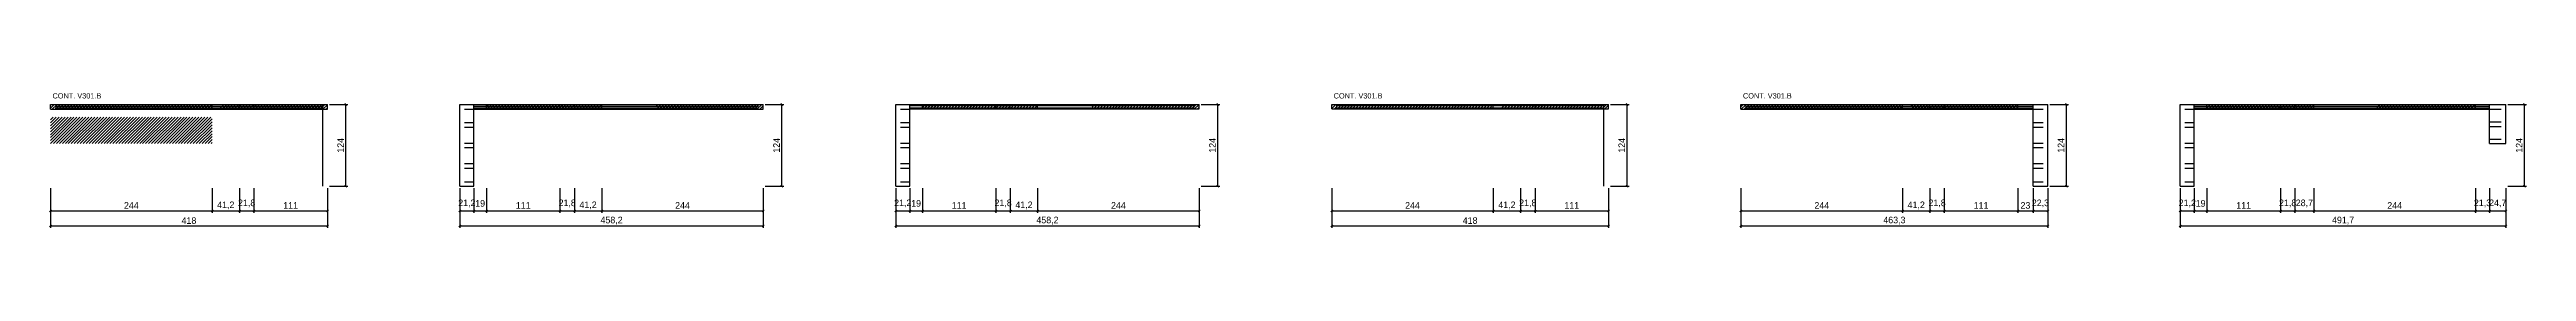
# Model space of a CAD drawing. Extents: x -2 to 7436, y -356 to -133.
# Drawn here: x 3696 to 7436, y -337 to -133 of the extents above; entities that cross this region are included whole.
import ezdxf

# ---------------------------------------------------------------- set-up
doc = ezdxf.new("R2010")
doc.units = 0
for name, color, linetype in [('COTA', 241, 'Continuous'), ('NOMENCLATURA', 7, 'Continuous'), ('Painéis', 200, 'Continuous'), ('Reaproveitamento', 251, 'Continuous'), ('SARR_2.2x7', 40, 'Continuous')]:
    doc.layers.add(name, color=color, linetype=linetype)
doc.dimstyles.new('PAINEL', dxfattribs={"dimtxt": 10, "dimasz": 3, "dimexe": 3, "dimexo": 3, "dimgap": 3, "dimtad": 1, "dimblk": 'OBLIQUE', "dimblk1": 'OBLIQUE', "dimcen": 2.5, "dimclrd": 4, "dimclre": 4, "dimclrt": 240, "dimazin": 3, "dimtfac": 1, "dimtmove": 0, "dimatfit": 3})

# ---------------------------------------------------------------- blocks, each defined once
blk = doc.blocks.new('_OBLIQUE')
at = {"color": 0, "linetype": 'BYBLOCK'}
blk.add_line((-0.5, -0.5), (0.5, 0.5), dxfattribs=at)

msp = doc.modelspace()

# ---------------------------------------------------------------- hatches: boundary and pattern name
at = {"layer": 'Reaproveitamento'}
h = msp.add_hatch(dxfattribs=at)
h.set_pattern_fill('ANSI31')
h.paths.add_polyline_path([(3697.1, -157.4), (3941.1, -157.4), (3941.1, -150.4), (3697.1, -150.4)])
h = msp.add_hatch(dxfattribs=at)
h.set_pattern_fill('ANSI31')
h.paths.add_polyline_path([(3697.1, -209.4), (3941.1, -209.4), (3941.1, -169.4), (3697.1, -169.4)])
h = msp.add_hatch(dxfattribs=at)
h.set_pattern_fill('ANSI31')
h.paths.add_polyline_path([(3953.6, -157.4), (3982.3, -157.4), (3982.3, -150.4), (3953.6, -150.4)])
h = msp.add_hatch(dxfattribs=at)
h.set_pattern_fill('ANSI31')
h.paths.add_polyline_path([(3982.3, -157.4), (4004.1, -157.4), (4004.1, -150.4), (3982.3, -150.4)])
h = msp.add_hatch(dxfattribs=at)
h.set_pattern_fill('ANSI31')
h.paths.add_polyline_path([(4004.1, -157.4), (4115.1, -157.4), (4115.1, -150.4), (4004.1, -150.4)])
h = msp.add_hatch(dxfattribs=at)
h.set_pattern_fill('ANSI31')
h.paths.add_polyline_path([(4355.3, -157.4), (4466.3, -157.4), (4466.3, -150.4), (4355.3, -150.4)])
h = msp.add_hatch(dxfattribs=at)
h.set_pattern_fill('ANSI31')
h.paths.add_polyline_path([(4466.3, -157.4), (4488.1, -157.4), (4488.1, -150.4), (4466.3, -150.4)])
h = msp.add_hatch(dxfattribs=at)
h.set_pattern_fill('ANSI31')
h.paths.add_polyline_path([(4488.1, -157.4), (4529.3, -157.4), (4529.3, -150.4), (4488.1, -150.4)])
h = msp.add_hatch(dxfattribs=at)
h.set_pattern_fill('ANSI31')
h.paths.add_polyline_path([(4611.8, -157.4), (4773.3, -157.4), (4773.3, -150.4), (4611.8, -150.4)])
h = msp.add_hatch(dxfattribs=at)
h.set_pattern_fill('ANSI31')
h.paths.add_polyline_path([(5013.5, -156.7), (5124.5, -156.7), (5124.5, -150), (5013.5, -150)])
h = msp.add_hatch(dxfattribs=at)
h.set_pattern_fill('ANSI31')
h.paths.add_polyline_path([(5124.5, -156.7), (5146.3, -156.7), (5146.3, -150), (5124.5, -150)])
h = msp.add_hatch(dxfattribs=at)
h.set_pattern_fill('ANSI31')
h.paths.add_polyline_path([(5146.3, -156.7), (5187.5, -156.7), (5187.5, -150), (5146.3, -150)])
h = msp.add_hatch(dxfattribs=at)
h.set_pattern_fill('ANSI31')
h.paths.add_polyline_path([(5270, -156.7), (5431.5, -156.7), (5431.5, -150), (5270, -150)])
h = msp.add_hatch(dxfattribs=at)
h.set_pattern_fill('ANSI31')
h.paths.add_polyline_path([(5631.5, -156.7), (5875.5, -156.7), (5875.5, -150), (5631.5, -150)])
h = msp.add_hatch(dxfattribs=at)
h.set_pattern_fill('ANSI31')
h.paths.add_polyline_path([(5888, -156.7), (5916.7, -156.7), (5916.7, -150), (5888, -150)])
h = msp.add_hatch(dxfattribs=at)
h.set_pattern_fill('ANSI31')
h.paths.add_polyline_path([(5916.7, -156.7), (5938.5, -156.7), (5938.5, -150), (5916.7, -150)])
h = msp.add_hatch(dxfattribs=at)
h.set_pattern_fill('ANSI31')
h.paths.add_polyline_path([(5938.5, -156.7), (6049.5, -156.7), (6049.5, -150), (5938.5, -150)])
h = msp.add_hatch(dxfattribs=at)
h.set_pattern_fill('ANSI31')
h.paths.add_polyline_path([(6249.5, -157.4), (6493.5, -157.4), (6493.5, -150.4), (6249.5, -150.4)])
h = msp.add_hatch(dxfattribs=at)
h.set_pattern_fill('ANSI31')
h.paths.add_polyline_path([(6506, -157.4), (6534.7, -157.4), (6534.7, -150.4), (6506, -150.4)])
h = msp.add_hatch(dxfattribs=at)
h.set_pattern_fill('ANSI31')
h.paths.add_polyline_path([(6534.7, -157.4), (6556.5, -157.4), (6556.5, -150.4), (6534.7, -150.4)])
h = msp.add_hatch(dxfattribs=at)
h.set_pattern_fill('ANSI31')
h.paths.add_polyline_path([(6556.5, -157.4), (6667.5, -157.4), (6667.5, -150.4), (6556.5, -150.4)])
h = msp.add_hatch(dxfattribs=at)
h.set_pattern_fill('ANSI31')
h.paths.add_polyline_path([(6953, -157.4), (7064, -157.4), (7064, -150.4), (6953, -150.4)])
h = msp.add_hatch(dxfattribs=at)
h.set_pattern_fill('ANSI31')
h.paths.add_polyline_path([(7064, -157.4), (7085.8, -157.4), (7085.8, -150.4), (7064, -150.4)])
h = msp.add_hatch(dxfattribs=at)
h.set_pattern_fill('ANSI31')
h.paths.add_polyline_path([(7085.8, -157.4), (7114.5, -157.4), (7114.5, -150.4), (7085.8, -150.4)])
h = msp.add_hatch(dxfattribs=at)
h.set_pattern_fill('ANSI31')
h.paths.add_polyline_path([(7209.5, -157.4), (7358.5, -157.4), (7358.5, -150.4), (7209.5, -150.4)])

# ---------------------------------------------------------------- linework, layer by layer
at = {"layer": 'Painéis'}
for p, q in [((3697.1, -150), (3941.1, -150)), ((3697.1, -157.4), (3697.1, -150)), ((3697.1, -157.4), (3941.1, -157.4)), ((3941.1, -157.4), (3941.1, -150)), ((3941.1, -150), (3982.3, -150)), ((3941.1, -157.4), (3982.3, -157.4)), ((3982.3, -157.4), (3982.3, -150)), ((3982.3, -150), (4004.1, -150)), ((3982.3, -157.4), (4004.1, -157.4)), ((4004.1, -157.4), (4004.1, -150)), ((4004.1, -150), (4115.1, -150)), ((4004.1, -157.4), (4115.1, -157.4)), ((4115.1, -157.4), (4115.1, -150)), ((4315.1, -150), (4336.3, -150)), ((4315.1, -274), (4315.1, -150)), ((4336.3, -274), (4336.3, -150)), ((4336.3, -150), (4355.3, -150)), ((4336.3, -157.4), (4355.3, -157.4)), ((4355.3, -157.4), (4355.3, -150)), ((4355.3, -150), (4466.3, -150)), ((4355.3, -157.4), (4466.3, -157.4)), ((4466.3, -157.4), (4466.3, -150)), ((4466.3, -150), (4488.1, -150)), ((4466.3, -157.4), (4488.1, -157.4)), ((4488.1, -157.4), (4488.1, -150)), ((4488.1, -150), (4529.3, -150)), ((4488.1, -157.4), (4529.3, -157.4)), ((4529.3, -157.4), (4529.3, -150)), ((4529.3, -150), (4773.3, -150)), ((4529.3, -157.4), (4773.3, -157.4)), ((4773.3, -157.4), (4773.3, -150)), ((4973.3, -150), (4994.5, -150)), ((4973.3, -274), (4973.3, -150)), ((4994.5, -274), (4994.5, -150)), ((4994.5, -150), (5013.5, -150)), ((4994.5, -156.7), (5013.5, -156.7)), ((5013.5, -156.7), (5013.5, -150)), ((5013.5, -150), (5124.5, -150)), ((5013.5, -156.7), (5124.5, -156.7)), ((5124.5, -156.7), (5124.5, -150)), ((5124.5, -150), (5146.3, -150)), ((5124.5, -156.7), (5146.3, -156.7)), ((5146.3, -156.7), (5146.3, -150)), ((5146.3, -150), (5187.5, -150)), ((5146.3, -156.7), (5187.5, -156.7)), ((5187.5, -156.7), (5187.5, -150)), ((5187.5, -150), (5431.5, -150)), ((5187.5, -156.7), (5431.5, -156.7)), ((5431.5, -156.7), (5431.5, -150)), ((5631.5, -150), (5875.5, -150)), ((5631.5, -156.7), (5631.5, -150)), ((5631.5, -156.7), (5875.5, -156.7)), ((5875.5, -156.7), (5875.5, -150)), ((5875.5, -150), (5916.7, -150)), ((5875.5, -156.7), (5916.7, -156.7)), ((5916.7, -156.7), (5916.7, -150)), ((5916.7, -150), (5938.5, -150)), ((5916.7, -156.7), (5938.5, -156.7)), ((5938.5, -156.7), (5938.5, -150)), ((5938.5, -150), (6049.5, -150)), ((5938.5, -156.7), (6049.5, -156.7)), ((6049.5, -156.7), (6049.5, -150)), ((6249.5, -150), (6493.5, -150)), ((6249.5, -157.4), (6249.5, -150)), ((6249.5, -157.4), (6493.5, -157.4)), ((6493.5, -157.4), (6493.5, -150)), ((6493.5, -150), (6534.7, -150)), ((6493.5, -157.4), (6534.7, -157.4)), ((6534.7, -157.4), (6534.7, -150)), ((6534.7, -150), (6556.5, -150)), ((6534.7, -157.4), (6556.5, -157.4)), ((6556.5, -157.4), (6556.5, -150)), ((6556.5, -150), (6667.5, -150)), ((6556.5, -157.4), (6667.5, -157.4)), ((6667.5, -157.4), (6667.5, -150)), ((6667.5, -150), (6690.5, -150)), ((6667.5, -157.4), (6690.5, -157.4)), ((6690.5, -274), (6690.5, -150)), ((6690.5, -150), (6712.8, -150)), ((6712.8, -274), (6712.8, -150)), ((6912.8, -150), (6934, -150)), ((6912.8, -274), (6912.8, -150)), ((6934, -274), (6934, -150)), ((6934, -150), (6953, -150)), ((6934, -157.4), (6953, -157.4)), ((6953, -157.4), (6953, -150)), ((6953, -150), (7064, -150)), ((6953, -157.4), (7064, -157.4)), ((7064, -157.4), (7064, -150)), ((7064, -150), (7085.8, -150)), ((7064, -157.4), (7085.8, -157.4)), ((7085.8, -157.4), (7085.8, -150)), ((7085.8, -150), (7114.5, -150)), ((7085.8, -157.4), (7114.5, -157.4)), ((7114.5, -157.4), (7114.5, -150)), ((7114.5, -150), (7358.5, -150)), ((7114.5, -157.4), (7358.5, -157.4)), ((7358.5, -157.4), (7358.5, -150)), ((7358.5, -150), (7379.8, -150)), ((7358.5, -157.4), (7379.8, -157.4)), ((7379.8, -209.4), (7379.8, -150)), ((7379.8, -150), (7404.5, -150)), ((7404.5, -209.4), (7404.5, -150)), ((7379.8, -209.4), (7404.5, -209.4)), ((4315.1, -274), (4336.3, -274)), ((4973.3, -274), (4994.5, -274)), ((6690.5, -274), (6712.8, -274)), ((6912.8, -274), (6934, -274))]:
    msp.add_line(p, q, dxfattribs=at)
at = {"layer": 'SARR_2.2x7'}
for p, q in [((4108.1, -274), (4108.1, -150)), ((6042.5, -274), (6042.5, -150))]:
    msp.add_line(p, q, dxfattribs=at)
for points in [[(3704.1, -152.4), (3941.1, -152.4)], [(3704.1, -152.4), (3941.1, -152.4)], [(3704.1, -155), (3941.1, -155)], [(3704.1, -155), (3941.1, -155)], [(3941.1, -152.4), (3982.3, -152.4)], [(3941.1, -152.4), (3982.3, -152.4)], [(3941.1, -155), (3982.3, -155)], [(3941.1, -155), (3982.3, -155)], [(3982.3, -152.4), (4004.1, -152.4)], [(3982.3, -152.4), (4004.1, -152.4)], [(3982.3, -155), (4004.1, -155)], [(3982.3, -155), (4004.1, -155)], [(4004.1, -152.4), (4108.1, -152.4)], [(4004.1, -152.4), (4108.1, -152.4)], [(4004.1, -155), (4108.1, -155)], [(4004.1, -155), (4108.1, -155)], [(4322.1, -157), (4336.3, -157)], [(4322.1, -157), (4336.3, -157)], [(4322.1, -177.5), (4336.3, -177.5)], [(4322.1, -177.5), (4336.3, -177.5)], [(4322.1, -184.5), (4336.3, -184.5)], [(4322.1, -184.5), (4336.3, -184.5)], [(4336.3, -152.4), (4355.3, -152.4)], [(4336.3, -152.4), (4355.3, -152.4)], [(4336.3, -155), (4355.3, -155)], [(4336.3, -155), (4355.3, -155)], [(4355.3, -152.4), (4466.3, -152.4)], [(4355.3, -152.4), (4466.3, -152.4)], [(4355.3, -155), (4466.3, -155)], [(4355.3, -155), (4466.3, -155)], [(4466.3, -152.4), (4488.1, -152.4)], [(4466.3, -152.4), (4488.1, -152.4)], [(4466.3, -155), (4488.1, -155)], [(4466.3, -155), (4488.1, -155)], [(4488.1, -152.4), (4529.3, -152.4)], [(4488.1, -152.4), (4529.3, -152.4)], [(4488.1, -155), (4529.3, -155)], [(4488.1, -155), (4529.3, -155)], [(4529.3, -152.4), (4766.3, -152.4)], [(4529.3, -152.4), (4766.3, -152.4)], [(4529.3, -155), (4766.3, -155)], [(4529.3, -155), (4766.3, -155)], [(4980.3, -157), (4994.5, -157)], [(4980.3, -157), (4994.5, -157)], [(4980.3, -177.5), (4994.5, -177.5)], [(4980.3, -177.5), (4994.5, -177.5)], [(4980.3, -184.5), (4994.5, -184.5)], [(4980.3, -184.5), (4994.5, -184.5)], [(4994.5, -151.7), (5013.5, -151.7)], [(4994.5, -151.7), (5013.5, -151.7)], [(4994.5, -155), (5013.5, -155)], [(4994.5, -155), (5013.5, -155)], [(5013.5, -151.7), (5124.5, -151.7)], [(5013.5, -151.7), (5124.5, -151.7)], [(5013.5, -155), (5124.5, -155)], [(5013.5, -155), (5124.5, -155)], [(5124.5, -151.7), (5146.3, -151.7)], [(5124.5, -151.7), (5146.3, -151.7)], [(5124.5, -155), (5146.3, -155)], [(5124.5, -155), (5146.3, -155)], [(5146.3, -151.7), (5187.5, -151.7)], [(5146.3, -151.7), (5187.5, -151.7)], [(5146.3, -155), (5187.5, -155)], [(5146.3, -155), (5187.5, -155)], [(5187.5, -151.7), (5424.5, -151.7)], [(5187.5, -151.7), (5424.5, -151.7)], [(5187.5, -155), (5424.5, -155)], [(5187.5, -155), (5424.5, -155)], [(5638.5, -151.7), (5875.5, -151.7)], [(5638.5, -151.7), (5875.5, -151.7)], [(5638.5, -155), (5875.5, -155)], [(5638.5, -155), (5875.5, -155)], [(5875.5, -151.7), (5916.7, -151.7)], [(5875.5, -151.7), (5916.7, -151.7)], [(5875.5, -155), (5916.7, -155)], [(5875.5, -155), (5916.7, -155)], [(5916.7, -151.7), (5938.5, -151.7)], [(5916.7, -151.7), (5938.5, -151.7)], [(5916.7, -155), (5938.5, -155)], [(5916.7, -155), (5938.5, -155)], [(5938.5, -151.7), (6042.5, -151.7)], [(5938.5, -151.7), (6042.5, -151.7)], [(5938.5, -155), (6042.5, -155)], [(5938.5, -155), (6042.5, -155)], [(6256.5, -152.4), (6493.5, -152.4)], [(6256.5, -152.4), (6493.5, -152.4)], [(6256.5, -155), (6493.5, -155)], [(6256.5, -155), (6493.5, -155)], [(6493.5, -152.4), (6534.7, -152.4)], [(6493.5, -152.4), (6534.7, -152.4)], [(6493.5, -155), (6534.7, -155)], [(6493.5, -155), (6534.7, -155)], [(6534.7, -152.4), (6556.5, -152.4)], [(6534.7, -152.4), (6556.5, -152.4)], [(6534.7, -155), (6556.5, -155)], [(6534.7, -155), (6556.5, -155)], [(6556.5, -152.4), (6667.5, -152.4)], [(6556.5, -152.4), (6667.5, -152.4)], [(6556.5, -155), (6667.5, -155)], [(6556.5, -155), (6667.5, -155)], [(6667.5, -152.4), (6690.5, -152.4)], [(6667.5, -152.4), (6690.5, -152.4)], [(6667.5, -155), (6690.5, -155)], [(6667.5, -155), (6690.5, -155)], [(6690.5, -157), (6705.8, -157)], [(6690.5, -157), (6705.8, -157)], [(6690.5, -177.5), (6705.8, -177.5)], [(6690.5, -177.5), (6705.8, -177.5)], [(6690.5, -184.5), (6705.8, -184.5)], [(6690.5, -184.5), (6705.8, -184.5)], [(6919.8, -157), (6934, -157)], [(6919.8, -157), (6934, -157)], [(6919.8, -177.5), (6934, -177.5)], [(6919.8, -177.5), (6934, -177.5)], [(6919.8, -184.5), (6934, -184.5)], [(6919.8, -184.5), (6934, -184.5)], [(6934, -152.4), (6953, -152.4)], [(6934, -152.4), (6953, -152.4)], [(6934, -155), (6953, -155)], [(6934, -155), (6953, -155)], [(6953, -152.4), (7064, -152.4)], [(6953, -152.4), (7064, -152.4)], [(6953, -155), (7064, -155)], [(6953, -155), (7064, -155)], [(7064, -152.4), (7085.8, -152.4)], [(7064, -152.4), (7085.8, -152.4)], [(7064, -155), (7085.8, -155)], [(7064, -155), (7085.8, -155)], [(7085.8, -152.4), (7114.5, -152.4)], [(7085.8, -152.4), (7114.5, -152.4)], [(7085.8, -155), (7114.5, -155)], [(7085.8, -155), (7114.5, -155)], [(7114.5, -152.4), (7358.5, -152.4)], [(7114.5, -152.4), (7358.5, -152.4)], [(7114.5, -155), (7358.5, -155)], [(7114.5, -155), (7358.5, -155)], [(7358.5, -152.4), (7379.8, -152.4)], [(7358.5, -152.4), (7379.8, -152.4)], [(7358.5, -155), (7379.8, -155)], [(7358.5, -155), (7379.8, -155)], [(7379.8, -157), (7397.5, -157)], [(7379.8, -157), (7397.5, -157)], [(7379.8, -176.2), (7397.5, -176.2)], [(7379.8, -176.2), (7397.5, -176.2)], [(7379.8, -183.2), (7397.5, -183.2)], [(7379.8, -183.2), (7397.5, -183.2)], [(4322.1, -208.5), (4336.3, -208.5)], [(4322.1, -208.5), (4336.3, -208.5)], [(4322.1, -215.5), (4336.3, -215.5)], [(4322.1, -215.5), (4336.3, -215.5)], [(4980.3, -208.5), (4994.5, -208.5)], [(4980.3, -208.5), (4994.5, -208.5)], [(4980.3, -215.5), (4994.5, -215.5)], [(4980.3, -215.5), (4994.5, -215.5)], [(6690.5, -208.5), (6705.8, -208.5)], [(6690.5, -208.5), (6705.8, -208.5)], [(6690.5, -215.5), (6705.8, -215.5)], [(6690.5, -215.5), (6705.8, -215.5)], [(6919.8, -208.5), (6934, -208.5)], [(6919.8, -208.5), (6934, -208.5)], [(6919.8, -215.5), (6934, -215.5)], [(6919.8, -215.5), (6934, -215.5)], [(7379.8, -202.4), (7397.5, -202.4)], [(7379.8, -202.4), (7397.5, -202.4)], [(4322.1, -239.5), (4336.3, -239.5)], [(4322.1, -239.5), (4336.3, -239.5)], [(4322.1, -246.5), (4336.3, -246.5)], [(4322.1, -246.5), (4336.3, -246.5)], [(4980.3, -239.5), (4994.5, -239.5)], [(4980.3, -239.5), (4994.5, -239.5)], [(4980.3, -246.5), (4994.5, -246.5)], [(4980.3, -246.5), (4994.5, -246.5)], [(6690.5, -239.5), (6705.8, -239.5)], [(6690.5, -239.5), (6705.8, -239.5)], [(6690.5, -246.5), (6705.8, -246.5)], [(6690.5, -246.5), (6705.8, -246.5)], [(6919.8, -239.5), (6934, -239.5)], [(6919.8, -239.5), (6934, -239.5)], [(6919.8, -246.5), (6934, -246.5)], [(6919.8, -246.5), (6934, -246.5)], [(4322.1, -267), (4336.3, -267)], [(4322.1, -267), (4336.3, -267)], [(4980.3, -267), (4994.5, -267)], [(4980.3, -267), (4994.5, -267)], [(6690.5, -267), (6705.8, -267)], [(6690.5, -267), (6705.8, -267)], [(6919.8, -267), (6934, -267)], [(6919.8, -267), (6934, -267)]]:
    msp.add_lwpolyline(points, dxfattribs=at)

# ---------------------------------------------------------------- texts
at = {"layer": 'NOMENCLATURA'}
for p in [(3700.1, -141), (5634.5, -141), (6252.5, -141)]:
    msp.add_text('CONT. V301.B', height=8, dxfattribs=at).set_placement(p)

# ---------------------------------------------------------------- dimensions: what is measured, and where the dimension line sits
at = {"layer": 'COTA'}
for base, p1, p2 in [((4143.1, -274), (4115.1, -274), (4115.1, -150)), ((4143.1, -274), (4115.1, -274), (4115.1, -150)), ((4801.3, -274), (4773.3, -274), (4773.3, -150)), ((4801.3, -274), (4773.3, -274), (4773.3, -150)), ((5459.5, -274), (5431.5, -274), (5431.5, -150)), ((5459.5, -274), (5431.5, -274), (5431.5, -150)), ((6077.5, -274), (6049.5, -274), (6049.5, -150)), ((6077.5, -274), (6049.5, -274), (6049.5, -150)), ((6740.8, -274), (6712.8, -274), (6712.8, -150)), ((6740.8, -274), (6712.8, -274), (6712.8, -150)), ((7432.5, -274), (7404.5, -274), (7404.5, -150)), ((7432.5, -274), (7404.5, -274), (7404.5, -150))]:
    msp.add_linear_dim(base=base, p1=p1, p2=p2, angle=90, dimstyle='PAINEL', dxfattribs=at).render()
for base, p1, p2 in [((3697.1, -311), (3697.1, -274), (3941.1, -274)), ((3697.1, -334), (3697.1, -274), (4115.1, -274)), ((3941.1, -311), (3941.1, -274), (3982.3, -274)), ((3982.3, -311), (3982.3, -274), (4004.1, -274)), ((4004.1, -311), (4004.1, -274), (4115.1, -274)), ((4315.1, -311), (4315.1, -274), (4336.3, -274)), ((4315.1, -334), (4315.1, -274), (4773.3, -274)), ((4336.3, -311), (4336.3, -274), (4355.3, -274)), ((4355.3, -311), (4355.3, -274), (4466.3, -274)), ((4466.3, -311), (4466.3, -274), (4488.1, -274)), ((4488.1, -311), (4488.1, -274), (4529.3, -274)), ((4529.3, -311), (4529.3, -274), (4773.3, -274)), ((4973.3, -311), (4973.3, -274), (4994.5, -274)), ((4973.3, -334), (4973.3, -274), (5431.5, -274)), ((4994.5, -311), (4994.5, -274), (5013.5, -274)), ((5013.5, -311), (5013.5, -274), (5124.5, -274)), ((5124.5, -311), (5124.5, -274), (5146.3, -274)), ((5146.3, -311), (5146.3, -274), (5187.5, -274)), ((5187.5, -311), (5187.5, -274), (5431.5, -274)), ((5631.5, -311), (5631.5, -274), (5875.5, -274)), ((5631.5, -334), (5631.5, -274), (6049.5, -274)), ((5875.5, -311), (5875.5, -274), (5916.7, -274)), ((5916.7, -311), (5916.7, -274), (5938.5, -274)), ((5938.5, -311), (5938.5, -274), (6049.5, -274)), ((6249.5, -311), (6249.5, -274), (6493.5, -274)), ((6249.5, -334), (6249.5, -274), (6712.8, -274)), ((6493.5, -311), (6493.5, -274), (6534.7, -274)), ((6534.7, -311), (6534.7, -274), (6556.5, -274)), ((6556.5, -311), (6556.5, -274), (6667.5, -274)), ((6667.5, -311), (6667.5, -274), (6690.5, -274)), ((6690.5, -311), (6690.5, -274), (6712.8, -274)), ((6912.8, -311), (6912.8, -274), (6934, -274)), ((6912.8, -334), (6912.8, -274), (7404.5, -274)), ((6934, -311), (6934, -274), (6953, -274)), ((6953, -311), (6953, -274), (7064, -274)), ((7064, -311), (7064, -274), (7085.8, -274)), ((7085.8, -311), (7085.8, -274), (7114.5, -274)), ((7114.5, -311), (7114.5, -274), (7358.5, -274)), ((7358.5, -311), (7358.5, -274), (7379.8, -274)), ((7379.8, -311), (7379.8, -274), (7404.5, -274))]:
    msp.add_linear_dim(base=base, p1=p1, p2=p2, dimstyle='PAINEL', dxfattribs=at).render()

doc.saveas('drawing.dxf')
